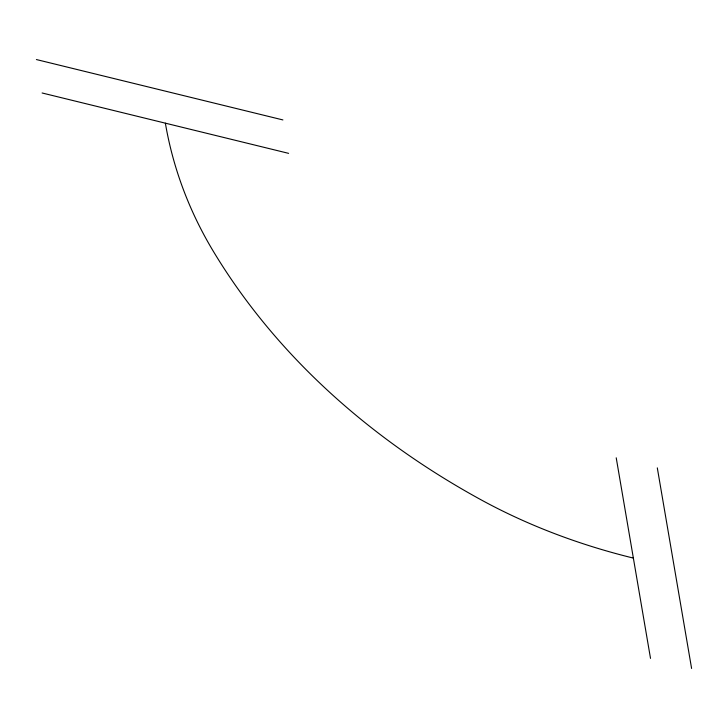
<?xml version="1.0" encoding="UTF-8"?>
<svg xmlns="http://www.w3.org/2000/svg" width="728" height="728" viewBox="0 0 728 728"><rect width="100%" height="100%" fill="white"/><g stroke="black" fill="none" stroke-linecap="round" stroke-linejoin="round"><path stroke-width="1.09" d="M36.4 59.55L282.901 119.929M42.115 92.984L288.616 153.353M657.302 467.867L691.6 668.45M616.216 457.803L650.514 658.385M165.365 123.168A627.035 474.656 -10.1 0 0 213.75 251.997A947.274 717.08 -10.1 0 0 479.506 498.962A627.035 474.656 -10.1 0 0 633.369 558.094"/></g></svg>
